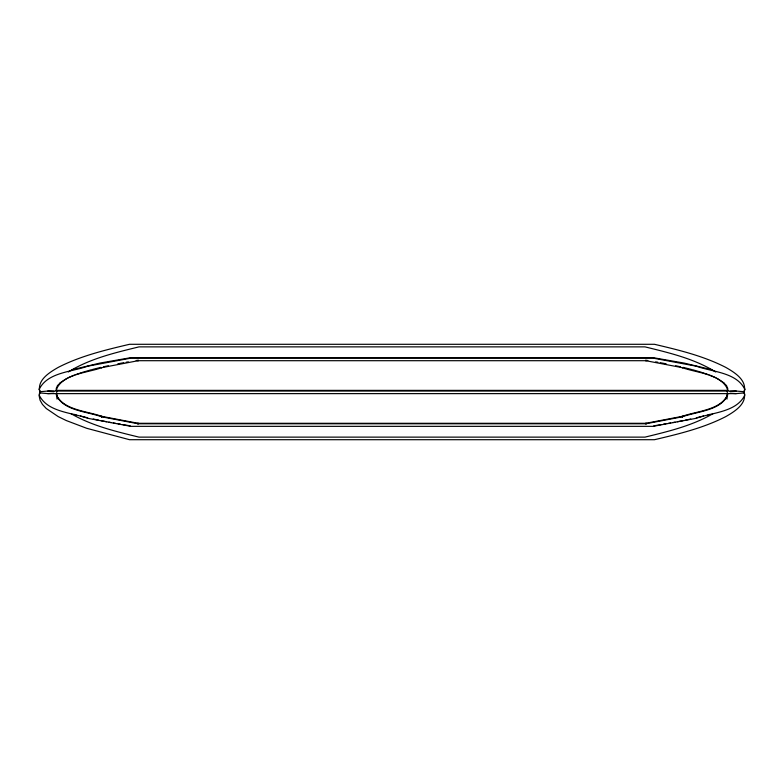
<?xml version="1.0" encoding="UTF-8"?>
<svg xmlns="http://www.w3.org/2000/svg" width="784" height="784" viewBox="0 0 784 784"><rect width="100%" height="100%" fill="white"/><g stroke="black" fill="none" stroke-linecap="round" stroke-linejoin="round"><path stroke-width="1.18" d="M727.621 387.904L727.346 391.49M39.808 392.323L39.2 396.116L40.092 400.261L42.444 404.397L46.256 408.503L58.202 416.598L66.317 420.567L86.671 428.28L129.536 439.706L654.464 439.706C678.777 433.983 703.434 428.074 725.798 416.598C734.392 411.649 747.005 404.054 744.192 392.323L744.222 391.667C746.956 379.926 734.402 372.351 725.798 367.402C703.434 355.926 678.777 350.017 654.464 344.294L129.536 344.294C105.223 350.017 80.566 355.926 58.202 367.402C49.608 372.351 36.995 379.946 39.808 391.677L40.072 392.666M56.693 392.921L56.379 394.666C63.171 410.218 87.063 410.992 102.028 416.431L101.244 416.255L138.376 423.34L137.621 423.301L646.379 423.301L645.624 423.34L682.756 416.255L681.972 416.431C696.937 410.992 720.829 410.218 727.621 394.666L727.307 392.921M727.16 391.951L727.621 388.864L726.758 386.032L725.239 384.15M726.974 399.105L727.268 393.333L727.621 395.136C720.829 410.689 696.937 411.463 681.972 416.902L682.756 416.725L645.624 423.811L646.379 423.772L137.621 423.772L138.376 423.811L101.244 416.725L102.028 416.902C87.063 411.463 63.171 410.689 56.379 395.136L56.693 393.392L57.026 399.105M744.006 392.588L744.8 388.854M39.808 391.677L39.2 395.146C47.452 412.257 71.883 412.482 87.72 418.293L130.918 426.349L653.082 426.349L696.28 418.293C712.117 412.482 736.548 412.257 744.8 395.146L744.192 392L744.8 389.325C736.548 372.214 712.117 371.988 696.28 366.177L653.082 358.121L130.918 358.121L87.72 366.177C71.883 371.988 47.452 372.214 39.2 389.325L40.072 392L39.2 388.854M56.379 389.334C63.171 373.782 87.063 373.008 102.028 367.569L101.244 367.745L138.376 360.66L137.621 360.699L646.379 360.699L645.624 360.66L682.756 367.745L681.972 367.569C696.937 373.008 720.829 373.782 727.621 389.334M58.761 384.15L57.242 386.032L56.379 388.864L56.84 391.951M59.515 383.2L66.983 378.398M68.286 371.979C89.748 358.67 114.748 352.81 139.013 346.871L644.987 346.871C669.252 352.81 694.252 358.67 715.714 371.979M712.94 413.687C692.076 425.82 668.233 431.455 644.987 437.129L139.013 437.129C115.767 431.455 91.924 425.82 71.06 413.687M68.002 377.839L74.48 375.085M75.597 374.693L81.203 372.753M71.863 369.803L99.891 363.08L130.918 357.651L653.082 357.651L684.109 363.08L712.137 369.803M82.33 372.371L91.512 369.705M707.913 414.942L710.03 414.334M92.688 369.411L100.862 367.382M703.571 416.02L696.28 417.823M103.615 366.765L108.339 365.746M685.216 420.214L690.743 419.019M40.347 391.686L47.795 391.049L736.205 391.049L743.653 391.686M743.653 392.98L736.205 393.627L47.795 393.627L40.347 392.98M117.825 363.825L123.774 362.688M672.888 422.576L675.132 422.155M677.376 421.723L682.982 420.665M126.155 362.237L128.37 361.865M136.151 360.562L138.376 360.189M653.827 425.83L661.039 424.624M663.44 424.213L665.841 423.811M668.242 423.409L670.643 423.007M53.871 393.245L47.795 393.627M730.129 391.422L736.205 391.049M55.762 390.373L728.238 390.373M736.205 393.627L730.129 393.245M47.795 391.049L53.871 391.422M645.624 360.189L647.849 360.562M655.63 361.865L657.845 362.237M113.357 423.007L115.758 423.409M118.159 423.811L120.56 424.213M122.961 424.624L130.173 425.83M660.226 362.688L666.175 363.825M101.018 420.665L106.624 421.723M108.868 422.155L111.112 422.576M675.661 365.746L680.385 366.765M93.257 419.019L98.784 420.214M87.72 417.823L80.429 416.02M683.138 367.382L691.312 369.411M692.488 369.705L701.67 372.371M73.97 414.334L76.087 414.942M702.797 372.753L708.403 374.693M709.52 375.085L715.998 377.839M717.017 378.398L724.485 383.2M56.654 391.49L56.379 387.904"/></g></svg>
